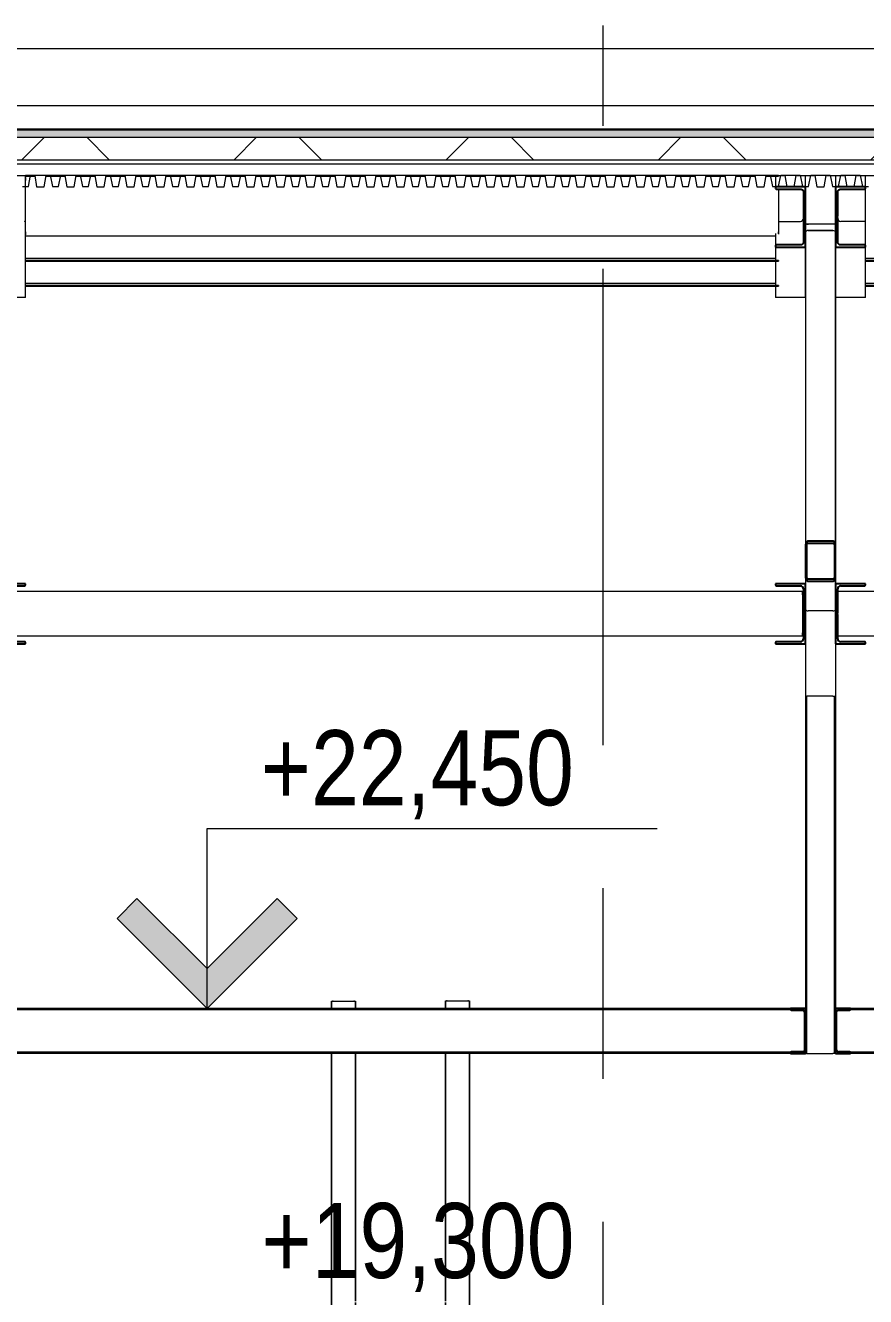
# Model space of a CAD drawing. Header units: millimetres. Extents: x 51154 to 151340, y -24069 to 30962.
# Drawn here: x 94282 to 99882, y 20531 to 29000 of the extents above; entities that cross this region are included whole.
import ezdxf

# ---------------------------------------------------------------- set-up
doc = ezdxf.new("R2010")
doc.units = ezdxf.units.MM
doc.linetypes.add('Осевые', pattern=[6350, 1270, -952.5, 3175, -952.5])
for name, color, linetype, lineweight in [('Внутренние кромки', 7, 'Continuous', 9), ('Высотные отметки', 7, 'Continuous', 9), ('Каркас несущий', 7, 'Continuous', 9), ('Каркас несущий-1', 7, 'Continuous', 25), ('Общие ребра', 7, 'Continuous', 9), ('Перекрытия-1', 7, 'Continuous', 18), ('Стены', 7, 'Continuous', 9), ('Структура _1_', 7, 'Continuous', 18), ('Штриховка разреза-2', 7, 'Continuous', 9)]:
    doc.layers.add(name, color=color, linetype=linetype, lineweight=lineweight)
doc.layers.add('Оси-3', color=7, linetype='Осевые', lineweight=9, true_color=0xaaaaaa)
doc.styles.add('Arial Narrow', font='ARIALN.TTF', dxfattribs={"height": 500})

# ---------------------------------------------------------------- blocks, each defined once
blk = doc.blocks.new('Уголки стальные горячекатанные равнополочные ГОСТ 8509-93 - L200x20-V1-Разрез 1-1')
at = {"layer": 'Каркас несущий-1'}
for p, q in [((88681.6, 25280), (88481.6, 25280)), ((88481.6, 25280), (88481.6, 25080)), ((88495.6, 25086), (88495.6, 25246)), ((88515.6, 25266), (88675.6, 25266)), ((88681.6, 25272), (88681.6, 25280)), ((88481.6, 25080), (88489.6, 25080))]:
    blk.add_line(p, q, dxfattribs=at)
for centre, radius, start, end in [((88515.6, 25246), 20, 90, 180), ((88675.6, 25272), 6, 270, 0), ((88489.6, 25086), 6, 270, 0)]:
    blk.add_arc(centre, radius, start, end, dxfattribs=at)
blk = doc.blocks.new('Уголки стальные горячекатанные равнополочные ГОСТ 8509-93 - L200x20-V2-Разрез 1-1')
at = {"layer": 'Каркас несущий-1'}
for p, q in [((88489.6, 25080), (88481.6, 25080)), ((88481.6, 25080), (88481.6, 24880)), ((88495.6, 24914), (88495.6, 25074)), ((88481.6, 24880), (88681.6, 24880)), ((88675.6, 24894), (88515.6, 24894)), ((88681.6, 24880), (88681.6, 24888))]:
    blk.add_line(p, q, dxfattribs=at)
for centre, radius, start, end in [((88489.6, 25074), 6, 0, 90), ((88515.6, 24914), 20, 180, 270), ((88675.6, 24888), 6, 0, 90)]:
    blk.add_arc(centre, radius, start, end, dxfattribs=at)
blk = doc.blocks.new('Уголки стальные горячекатанные равнополочные ГОСТ 8509-93 - L200x20-451398-Разрез 1-1')
at = {"layer": 'Каркас несущий-1'}
for p, q in [((88281.6, 25280), (88081.6, 25280)), ((88081.6, 25280), (88081.6, 25272)), ((88087.6, 25266), (88247.6, 25266)), ((88267.6, 25246), (88267.6, 25086)), ((88281.6, 25080), (88281.6, 25280)), ((88273.6, 25080), (88281.6, 25080))]:
    blk.add_line(p, q, dxfattribs=at)
for centre, radius, start, end in [((88087.6, 25272), 6, 180, 270), ((88247.6, 25246), 20, 0, 90), ((88273.6, 25086), 6, 180, 270)]:
    blk.add_arc(centre, radius, start, end, dxfattribs=at)
blk = doc.blocks.new('Уголки стальные горячекатанные равнополочные ГОСТ 8509-93 - L200x20-451373-Разрез 1-1')
at = {"layer": 'Каркас несущий-1'}
for p, q in [((88267.6, 25074), (88267.6, 24914)), ((88281.6, 25080), (88273.6, 25080)), ((88281.6, 24880), (88281.6, 25080)), ((88081.6, 24888), (88081.6, 24880)), ((88081.6, 24880), (88281.6, 24880)), ((88247.6, 24894), (88087.6, 24894))]:
    blk.add_line(p, q, dxfattribs=at)
for centre, radius, start, end in [((88273.6, 25074), 6, 90, 180), ((88247.6, 24914), 20, 270, 0), ((88087.6, 24888), 6, 90, 180)]:
    blk.add_arc(centre, radius, start, end, dxfattribs=at)
blk = doc.blocks.new('Швеллеры стальные горячекатанные ГОСТ 8240-97_П_ - 30П-458134-Разрез 1-1')
at = {"layer": 'Каркас несущий-1'}
for p, q in [((88281.6, 22450), (88181.6, 22450)), ((88181.6, 22450), (88181.6, 22446)), ((88281.6, 22150), (88281.6, 22450)), ((88188.6, 22439), (88263.1, 22439)), ((88275.1, 22427), (88275.1, 22173)), ((88181.6, 22154), (88181.6, 22150)), ((88181.6, 22150), (88281.6, 22150)), ((88263.1, 22161), (88188.6, 22161))]:
    blk.add_line(p, q, dxfattribs=at)
for centre, radius, start, end in [((88188.6, 22446), 7, 180, 270), ((88263.1, 22427), 12, 0, 90), ((88188.6, 22154), 7, 90, 180), ((88263.1, 22173), 12, 270, 0)]:
    blk.add_arc(centre, radius, start, end, dxfattribs=at)
blk = doc.blocks.new('Швеллеры стальные горячекатанные ГОСТ 8240-97_П_ - 30П-458163-Разрез 1-1')
at = {"layer": 'Каркас несущий-1'}
for p, q in [((88581.6, 22450), (88481.6, 22450)), ((88481.6, 22450), (88481.6, 22150)), ((88581.6, 22446), (88581.6, 22450)), ((88488.1, 22173), (88488.1, 22427)), ((88500.1, 22439), (88574.6, 22439)), ((88481.6, 22150), (88581.6, 22150)), ((88574.6, 22161), (88500.1, 22161)), ((88581.6, 22150), (88581.6, 22154))]:
    blk.add_line(p, q, dxfattribs=at)
for centre, radius, start, end in [((88574.6, 22446), 7, 270, 0), ((88500.1, 22427), 12, 90, 180), ((88500.1, 22173), 12, 180, 270), ((88574.6, 22154), 7, 0, 90)]:
    blk.add_arc(centre, radius, start, end, dxfattribs=at)
blk = doc.blocks.new('Швеллеры стальные горячекатанные ГОСТ 8240-97_П_ - 40П-V4-Разрез 1-1')
at = {"layer": 'Каркас несущий'}
for p, q in [((94281.6, 27995.6), (94281.6, 28000.4)), ((94344.2, 28000.4), (94281.6, 28000.4)), ((94281.6, 27995.9), (94281.6, 27986.5)), ((94281.6, 27596), (94281.6, 27995.6)), ((94281.6, 27995.6), (94344.9, 27995.6)), ((94281.6, 27983.1), (94281.6, 27967.5)), ((94418.3, 27995.6), (94544.9, 27995.6)), ((94544.2, 28000.4), (94419.1, 28000.4)), ((94618.3, 27995.6), (94744.9, 27995.6)), ((94744.2, 28000.4), (94619.1, 28000.4)), ((94818.3, 27995.6), (94944.9, 27995.6)), ((94944.2, 28000.4), (94819.1, 28000.4)), ((95018.3, 27995.6), (95144.9, 27995.6)), ((95144.2, 28000.4), (95019.1, 28000.4)), ((95218.3, 27995.6), (95344.9, 27995.6)), ((95344.2, 28000.4), (95219.1, 28000.4)), ((95418.3, 27995.6), (95544.9, 27995.6)), ((95544.2, 28000.4), (95419.1, 28000.4)), ((95618.3, 27995.6), (95744.9, 27995.6)), ((95744.2, 28000.4), (95619.1, 28000.4)), ((95818.3, 27995.6), (95944.9, 27995.6)), ((95944.2, 28000.4), (95819.1, 28000.4)), ((96018.3, 27995.6), (96144.9, 27995.6)), ((96144.2, 28000.4), (96019.1, 28000.4)), ((96218.3, 27995.6), (96344.9, 27995.6)), ((96344.2, 28000.4), (96219.1, 28000.4)), ((96418.3, 27995.6), (96544.9, 27995.6)), ((96544.2, 28000.4), (96419.1, 28000.4)), ((96618.3, 27995.6), (96744.9, 27995.6)), ((96744.2, 28000.4), (96619.1, 28000.4)), ((96818.3, 27995.6), (96944.9, 27995.6)), ((96944.2, 28000.4), (96819.1, 28000.4)), ((97018.3, 27995.6), (97144.9, 27995.6)), ((97144.2, 28000.4), (97019.1, 28000.4)), ((97218.3, 27995.6), (97343.5, 27995.6)), ((97343.5, 28000.4), (97219.1, 28000.4)), ((97418.3, 27995.6), (97544.9, 27995.6)), ((97544.2, 28000.4), (97419.1, 28000.4)), ((97618.3, 27995.6), (97744.9, 27995.6)), ((97744.2, 28000.4), (97619.1, 28000.4)), ((97818.3, 27995.6), (97944.9, 27995.6)), ((97944.2, 28000.4), (97819.1, 28000.4)), ((98018.3, 27995.6), (98144.9, 27995.6)), ((98144.2, 28000.4), (98019.1, 28000.4)), ((98218.3, 27995.6), (98344.9, 27995.6)), ((98344.2, 28000.4), (98219.1, 28000.4)), ((98418.3, 27995.6), (98544.9, 27995.6)), ((98544.2, 28000.4), (98419.1, 28000.4)), ((98618.3, 27995.6), (98744.9, 27995.6)), ((98744.2, 28000.4), (98619.1, 28000.4)), ((98818.3, 27995.6), (98944.9, 27995.6)), ((98944.2, 28000.4), (98819.1, 28000.4)), ((99018.3, 27995.6), (99144.9, 27995.6)), ((99144.2, 28000.4), (99019.1, 28000.4)), ((99218.3, 27995.6), (99301.6, 27995.6)), ((99301.6, 28000.4), (99219.1, 28000.4)), ((99301.6, 28000.4), (99301.6, 27995.6)), ((99301.6, 27909.5), (99301.6, 27610)), ((94281.6, 27624.8), (94281.6, 27614.5)), ((94281.6, 27614.4), (94281.6, 27610.4)), ((94281.6, 27610.4), (94281.6, 27613.8)), ((94281.6, 27613.8), (94281.6, 27605.2)), ((99301.6, 27614.5), (99301.6, 27624.8)), ((99301.6, 27610.4), (99301.6, 27614.4)), ((99283.1, 27596), (94281.6, 27596))]:
    blk.add_line(p, q, dxfattribs=at)
blk = doc.blocks.new('Швеллеры стальные горячекатанные ГОСТ 8240-97_П_ - 40П-V5-Разрез 1-1')
at = {"layer": 'Каркас несущий'}
for p, q in [((94281.6, 27663.1), (94281.6, 27667.6)), ((94281.6, 27653.7), (94281.6, 27663.1)), ((94281.6, 27650.3), (94281.6, 27653.7)), ((94281.6, 27634.7), (94281.6, 27650.3)), ((94281.6, 27292), (94281.6, 27634.7)), ((94281.6, 27277.6), (94281.6, 27292)), ((99281.6, 27281), (94281.6, 27281)), ((94281.6, 27272.4), (94281.6, 27281)), ((94281.6, 27267.9), (94281.6, 27272.4)), ((94281.6, 27263.2), (94281.6, 27267.9)), ((99301.6, 27267.9), (94281.6, 27267.9)), ((94281.6, 27263.2), (99301.6, 27263.2)), ((99301.6, 27267.9), (99301.6, 27263.2))]:
    blk.add_line(p, q, dxfattribs=at)
blk = doc.blocks.new('Швеллеры стальные горячекатанные ГОСТ 8240-97_П_ - 40П-V6-Разрез 1-1')
at = {"layer": 'Каркас несущий'}
for p, q in [((94281.6, 27829.5), (94281.6, 27834)), ((94281.6, 27820.1), (94281.6, 27829.5)), ((94281.6, 27816.7), (94281.6, 27820.1)), ((94281.6, 27801.1), (94281.6, 27816.7)), ((94281.6, 27458.4), (94281.6, 27801.1)), ((99301.6, 27816.7), (99301.6, 27801.1)), ((99301.6, 27801.1), (99301.6, 27694.2)), ((94281.6, 27444), (94281.6, 27458.4)), ((99281.6, 27447.4), (94281.6, 27447.4)), ((94281.6, 27438.8), (94281.6, 27447.4)), ((94281.6, 27434.3), (94281.6, 27438.8)), ((94281.6, 27429.6), (94281.6, 27434.3)), ((99301.6, 27434.3), (94281.6, 27434.3)), ((94281.6, 27429.6), (99301.6, 27429.6)), ((99301.6, 27434.3), (99301.6, 27429.6))]:
    blk.add_line(p, q, dxfattribs=at)
blk = doc.blocks.new('Швеллеры стальные горячекатанные ГОСТ 8240-97_П_ - 40П-457186-Разрез 1-1')
at = {"layer": 'Каркас несущий'}
for p, q in [((99881.6, 27663.1), (99881.6, 27667.6)), ((99881.6, 27653.7), (99881.6, 27663.1)), ((99881.6, 27650.3), (99881.6, 27653.7)), ((99881.6, 27634.7), (99881.6, 27650.3)), ((99881.6, 27292), (99881.6, 27634.7)), ((104181.6, 27667.6), (104181.6, 27663.1)), ((104181.6, 27663.1), (104181.6, 27653.7)), ((104181.6, 27653.7), (104181.6, 27650.3)), ((104181.6, 27650.3), (104181.6, 27634.7)), ((104181.6, 27634.7), (104181.6, 27292)), ((99881.6, 27277.6), (99881.6, 27292)), ((104181.6, 27281), (99881.6, 27281)), ((99881.6, 27272.4), (99881.6, 27281)), ((99881.6, 27267.9), (99881.6, 27272.4)), ((104181.6, 27292), (104181.6, 27277.6)), ((104181.6, 27281), (104181.6, 27272.4)), ((104181.6, 27272.4), (104181.6, 27267.9)), ((99881.6, 27263.2), (99881.6, 27267.9)), ((104181.6, 27267.9), (99881.6, 27267.9)), ((99881.6, 27263.2), (104181.6, 27263.2)), ((104181.6, 27267.9), (104181.6, 27263.2))]:
    blk.add_line(p, q, dxfattribs=at)
blk = doc.blocks.new('Швеллеры стальные горячекатанные ГОСТ 8240-97_П_ - 30П-490094-Разрез 1-1')
at = {"layer": 'Каркас несущий'}
for p, q in [((88496.6, 24930), (88496.6, 25230)), ((88496.6, 25230), (93861.6, 25230)), ((88496.6, 25226), (88496.6, 25221.1)), ((88496.6, 25219), (88496.6, 25207)), ((93861.6, 25230), (93861.6, 24930)), ((93861.6, 25221.1), (93861.6, 25226)), ((93861.6, 25207), (93861.6, 25219)), ((88496.6, 24953), (88496.6, 24941)), ((88496.6, 24938.9), (88496.6, 24934)), ((93861.6, 24930), (88496.6, 24930)), ((93861.6, 24941), (93861.6, 24953)), ((93861.6, 24934), (93861.6, 24938.9))]:
    blk.add_line(p, q, dxfattribs=at)
blk = doc.blocks.new('Швеллеры стальные горячекатанные ГОСТ 8240-97_П_ - 30П-490256-Разрез 1-1')
at = {"layer": 'Каркас несущий'}
for p, q in [((99696.6, 24930), (99696.6, 25230)), ((99696.6, 25230), (104181.6, 25230)), ((99696.6, 25226), (99696.6, 25221.1)), ((99696.6, 25219), (99696.6, 25207)), ((104181.6, 25230), (104181.6, 24930)), ((104181.6, 25221.1), (104181.6, 25226)), ((104181.6, 25207), (104181.6, 25219)), ((99696.6, 24953), (99696.6, 24941)), ((99696.6, 24938.9), (99696.6, 24934)), ((104181.6, 24930), (99696.6, 24930)), ((104181.6, 24941), (104181.6, 24953)), ((104181.6, 24934), (104181.6, 24938.9))]:
    blk.add_line(p, q, dxfattribs=at)
blk = doc.blocks.new('Двутавры горячекатанные с паралельными гранями полок СТО АСЧМ 20-93 _Б_ - 30Б2-V7-Разрез 1-1')
at = {"layer": 'Каркас несущий'}
for p, q in [((94081.6, 22441), (94081.6, 22450)), ((99481.6, 22450), (94081.6, 22450)), ((99481.6, 22450), (99481.6, 22441)), ((94081.6, 22441), (94081.6, 22428)), ((94081.6, 22428), (94081.6, 22441)), ((94081.6, 22172), (94081.6, 22428)), ((99386.6, 22441), (94176.6, 22441)), ((99386.6, 22441), (94176.6, 22441)), ((99481.6, 22441), (99481.6, 22428)), ((99481.6, 22428), (99481.6, 22441)), ((99481.6, 22428), (99481.6, 22172)), ((94081.6, 22172), (94081.6, 22159)), ((94081.6, 22159), (94081.6, 22172)), ((94081.6, 22150), (94081.6, 22159)), ((99481.6, 22150), (94081.6, 22150)), ((99386.6, 22159), (94176.6, 22159)), ((99386.6, 22159), (94176.6, 22159)), ((99481.6, 22172), (99481.6, 22159)), ((99481.6, 22159), (99481.6, 22172)), ((99481.6, 22159), (99481.6, 22150))]:
    blk.add_line(p, q, dxfattribs=at)
blk = doc.blocks.new('Двутавры горячекатанные с паралельными гранями полок СТО АСЧМ 20-93 _Б_ - 30Б2-494752-Разрез 1-1')
at = {"layer": 'Каркас несущий'}
for p, q in [((99681.6, 22441), (99681.6, 22450)), ((104181.6, 22450), (99681.6, 22450)), ((104181.6, 22450), (104181.6, 22441)), ((99681.6, 22441), (99681.6, 22428)), ((99681.6, 22428), (99681.6, 22441)), ((99681.6, 22172), (99681.6, 22428)), ((104181.6, 22441), (99776.6, 22441)), ((104181.6, 22441), (99776.6, 22441)), ((104181.6, 22441), (104181.6, 22428)), ((104181.6, 22428), (104181.6, 22441)), ((104181.6, 22428), (104181.6, 22172)), ((99681.6, 22172), (99681.6, 22159)), ((99681.6, 22159), (99681.6, 22172)), ((99681.6, 22150), (99681.6, 22159)), ((104181.6, 22150), (99681.6, 22150)), ((104181.6, 22159), (99776.6, 22159)), ((104181.6, 22159), (99776.6, 22159)), ((104181.6, 22172), (104181.6, 22159)), ((104181.6, 22159), (104181.6, 22172)), ((104181.6, 22159), (104181.6, 22150))]:
    blk.add_line(p, q, dxfattribs=at)
blk = doc.blocks.new('Швеллеры стальные гнутые равнополочные  ГОСТ 8278-83_Гн_ - Гн160x80x5-609068-Разрез 1-1')
at = {"layer": 'Каркас несущий'}
for p, q in [((96321.6, 22499.7), (96321.6, 22450)), ((96321.6, 22499.7), (96328.6, 22499.7)), ((96321.6, 22450), (96321.6, 22499.7)), ((96328.6, 22499.7), (96474.6, 22499.7)), ((96333.6, 22499.7), (96328.7, 22499.7)), ((96474.6, 22499.7), (96469.6, 22499.7)), ((96474.6, 22499.7), (96481.6, 22499.7)), ((96481.6, 22450), (96481.6, 22499.7)), ((96481.6, 22499.7), (96481.6, 22450)), ((96321.6, 22150), (96321.6, 19140)), ((96321.6, 19140), (96321.6, 22150)), ((96481.6, 20500.1), (96481.6, 22150)), ((96481.6, 22150), (96481.6, 20500.1)), ((96481.6, 19140), (96481.6, 20490.8)), ((96481.6, 20490.8), (96481.6, 19140)), ((96328.6, 18980), (96323.7, 18980)), ((96474.6, 18980), (96328.6, 18980)), ((96328.7, 18980), (96333.6, 18980)), ((96469.6, 18980), (96474.6, 18980)), ((96479.6, 18980), (96474.6, 18980))]:
    blk.add_line(p, q, dxfattribs=at)
blk = doc.blocks.new('Швеллеры стальные гнутые равнополочные  ГОСТ 8278-83_Гн_ - Гн160x80x5-609037-Разрез 1-1')
at = {"layer": 'Каркас несущий'}
for p, q in [((97081.6, 22500.1), (97081.6, 22450)), ((97081.6, 22500.1), (97088.6, 22500.1)), ((97081.6, 22450), (97081.6, 22500.1)), ((97088.6, 22500.1), (97234.6, 22500.1)), ((97093.6, 22500.1), (97088.7, 22500.1)), ((97234.6, 22500.1), (97229.6, 22500.1)), ((97234.6, 22500.1), (97241.6, 22500.1)), ((97241.6, 22450), (97241.6, 22500.1)), ((97241.6, 22500.1), (97241.6, 22450)), ((97081.6, 22150), (97081.6, 20500.1)), ((97081.6, 20500.1), (97081.6, 22150)), ((97241.6, 19152.7), (97241.6, 22150)), ((97241.6, 22150), (97241.6, 19152.7)), ((97081.6, 20490.8), (97081.6, 19152.7)), ((97081.6, 19152.7), (97081.6, 20490.8)), ((97088.6, 19152.7), (97081.6, 19152.7)), ((97234.6, 19152.7), (97088.6, 19152.7)), ((97088.7, 19152.7), (97093.6, 19152.7)), ((97229.6, 19152.7), (97234.6, 19152.7)), ((97241.6, 19152.7), (97234.6, 19152.7))]:
    blk.add_line(p, q, dxfattribs=at)
blk = doc.blocks.new('Высотные отметки - Высотная отметка - Стрелка-4455449-Разрез 1-1')
at = {"layer": 'Высотные отметки'}
blk.add_hatch(color=256, dxfattribs=at).paths.add_polyline_path([(148754.2, 732.8), (148287, 265.7), (147819.8, 732.8), (147687, 600), (148287, 0), (148887, 600)], flags=0)
for p, q in [((148287, 1200), (151287, 1200)), ((148287, 0), (148287, 1200)), ((147687, 600), (147819.8, 732.8)), ((147819.8, 732.8), (148287, 265.7)), ((148287, 265.7), (148754.2, 732.8)), ((148754.2, 732.8), (148887, 600)), ((148287, 0), (147687, 600)), ((148887, 600), (148287, 0)), ((147191.4, 0), (148583.7, 0))]:
    blk.add_line(p, q, dxfattribs=at)

msp = doc.modelspace()

# ---------------------------------------------------------------- hatches: boundary and pattern name
at = {"layer": 'Штриховка разреза-2'}
h = msp.add_hatch(dxfattribs=at)
h.set_pattern_fill('FP_4', color=256, style=0, pattern_type=2)
h.set_pattern_definition([(0, (99498.54, 6475), (812.8, 203.2), [67.056, -542.544, 67.056, -542.544, -3251.2]), (0, (99498.54, 6475), (812.8, 203.2), [-1219.2, 67.056, -1152.144, 67.056, -542.544, -1422.4]), (0, (99498.54, 6475), (812.8, 203.2), [-3048, 67.056, -339.344, 67.056, -948.944]), (120, (99803.34, 6576.6), (-582.3764, 602.3054), [67.056, -542.544, 67.056, -3793.744]), (120, (99803.34, 6576.6), (-582.3764, 602.3054), [-676.656, -542.544, 67.056, -1152.144, -2032]), (120, (99803.34, 6576.6), (-582.3764, 602.3054), [-2438.4, 67.056, -542.544, 67.056, -1355.344]), (120, (99803.34, 6576.6), (-582.3764, 602.3054), [-3115.056, -339.344, 67.056, -948.944]), (240, (99904.94, 6983), (-230.4236, -805.5054), [67.056, -542.544, 67.056, -542.544, -3251.2]), (240, (99904.94, 6983), (-230.4236, -805.5054), [-1219.2, 67.056, -1152.144, 67.056, -542.544, -1422.4]), (240, (99904.94, 6983), (-230.4236, -805.5054), [-3048, 67.056, -339.344, 67.056, -948.944])])
h.paths.add_polyline_path([(103832.9, 28255.2), (104481.6, 28255.2), (104481.6, 28305.2), (81781.6, 28305.2), (81781.6, 28255.2), (103069.5, 28255.2)], flags=0)
h = msp.add_hatch(dxfattribs=at)
h.set_pattern_fill('FP_5', color=256, style=0, pattern_type=2)
h.set_pattern_definition([(45, (99498.5, 6475), (-707.107, 707.107), []), (135, (99498.5, 6475), (-707.107, -707.107), [])])
h.paths.add_polyline_path([(93144.4, 28105.2), (104481.6, 28105.2), (104481.6, 28255.2), (81781.6, 28255.2), (81781.6, 28105.2), (92762.7, 28105.2)], flags=0)

# ---------------------------------------------------------------- linework, layer by layer
at = {"layer": 'Внутренние кромки'}
msp.add_line((104481.6, 28464), (81781.6, 28464), dxfattribs=at)
at = {"layer": 'Высотные отметки'}
for p, q in [((94351, 22450), (94695.3, 22450)), ((94695.3, 22450), (95492.3, 22450))]:
    msp.add_line(p, q, dxfattribs=at)
at = {"layer": 'Каркас несущий'}
for p, q in [((94281.6, 27579.1), (94281.6, 28000.9)), ((99281.6, 28000.4), (99281.6, 27923.5)), ((99481.6, 27923.5), (99481.6, 28000.4)), ((99481.6, 27880.2), (99481.6, 28000.4)), ((99681.6, 28000.4), (99681.6, 27923.5)), ((99681.6, 28000.4), (99681.6, 27880.2)), ((99881.6, 27923.5), (99881.6, 28000.4)), ((99881.6, 27579.1), (99881.6, 28000.4)), ((99467.6, 27889.5), (99467.6, 27886.2)), ((99467.6, 27886.2), (99467.6, 27713.1)), ((99467.6, 27874), (99467.6, 27717.4)), ((99467.6, 27872.9), (99467.6, 27713.1)), ((99481.6, 27880.2), (99481.6, 27387)), ((99481.6, 27880), (99481.6, 27723.4)), ((99481.6, 27679.1), (99481.6, 27878.9)), ((99681.6, 27387.2), (99681.6, 27880.2)), ((99681.6, 27879.9), (99681.6, 27680.1)), ((99681.6, 27723.4), (99681.6, 27879.6)), ((99695.6, 27886.2), (99695.6, 27889.5)), ((99695.6, 27714), (99695.6, 27886.2)), ((99695.6, 27714), (99695.6, 27873.9)), ((99695.6, 27717.4), (99695.6, 27873.6)), ((94281.6, 27531.2), (94281.6, 27687.8)), ((94281.6, 27187.5), (94281.6, 27680.1)), ((99281.6, 27614.6), (99281.6, 27531.2)), ((99301.6, 27694.2), (99447.6, 27694.2)), ((99481.6, 27187.2), (99481.6, 27679.1)), ((99481.6, 27675.1), (99481.6, 24350.1)), ((99681.6, 27675.1), (99481.6, 27675.1)), ((99481.6, 27622.6), (99481.6, 25534.6)), ((99481.6, 27622.6), (99481.6, 27548.4)), ((99489, 27675.1), (99485.1, 27675.1)), ((99490.6, 27675.1), (99500.1, 27675.1)), ((99499.6, 27633.4), (99663.6, 27633.4)), ((99663.6, 27633.4), (99499.6, 27633.4)), ((99672.6, 27675.1), (99663.1, 27675.1)), ((99678.1, 27675.1), (99674.2, 27675.1)), ((99681.6, 27680.1), (99681.6, 27187.5)), ((99681.6, 27675.1), (99681.6, 24350.1)), ((99681.6, 25534.6), (99681.6, 27622.6)), ((99681.6, 27548.4), (99681.6, 27622.6)), ((99875.6, 27694.1), (99715.6, 27694.1)), ((99881.6, 27680.1), (99881.6, 27688.1)), ((99881.6, 27531.2), (99881.6, 27687.8)), ((99881.6, 27187.5), (99881.6, 27680.1)), ((99281.6, 27596), (99281.6, 27434.4)), ((99481.6, 27548.4), (99481.6, 25110.3)), ((99681.6, 25110.3), (99681.6, 27548.4)), ((99281.6, 27434.3), (99281.6, 27268)), ((94281.6, 27187.5), (94081.6, 27187.5)), ((99281.6, 27267.9), (99281.6, 27187.2)), ((99481.6, 27187.2), (99281.6, 27187.2)), ((99881.6, 27187.5), (99681.6, 27187.5)), ((99663.6, 25099.5), (99499.6, 25099.5)), ((99485.1, 24530), (99481.6, 24530)), ((99481.6, 24530), (99481.6, 22150)), ((99485.1, 24530), (99490.6, 24530)), ((99490.6, 22150), (99490.6, 24530)), ((99500.1, 24530), (99490.6, 24530)), ((99663.1, 24530), (99500.1, 24530)), ((99663.1, 24530), (99672.6, 24530)), ((99672.6, 24530), (99672.6, 22150)), ((99672.6, 24530), (99678.1, 24530)), ((99678.1, 24530), (99681.6, 24530)), ((99681.6, 24530), (99681.6, 22150)), ((99481.6, 22150), (99485.1, 22150)), ((99490.6, 22150), (99485.1, 22150)), ((99490.6, 22150), (99500.1, 22150)), ((99500.1, 22150), (99663.1, 22150)), ((99672.6, 22150), (99663.1, 22150)), ((99678.1, 22150), (99672.6, 22150)), ((99681.6, 22150), (99678.1, 22150))]:
    msp.add_line(p, q, dxfattribs=at)
for centre, major_axis, ratio, start_param, end_param in [((99447.6, 27714.2), (20, 0), 0.999161, 4.712389, 6.283185), ((99715.6, 27714), (20, 0), 0.999161, 3.141593, 4.712389), ((99715.6, 27713.7), (20, 0), 0.999161, 3.141593, 3.388351), ((94275.6, 27688.1), (6, 0), 0.999161, 0, 1.570796), ((99499.6, 27622.6), (18, 0), 0.598704, 1.570796, 3.141593), ((99499.6, 27622.6), (18, 0), 0.598704, 1.570796, 3.141593), ((99663.6, 27622.6), (18, 0), 0.598704, 0, 1.570796), ((99663.6, 27622.6), (18, 0), 0.598704, 0, 1.570796), ((99875.6, 27688.1), (6, 0), 0.999161, 0, 1.570796), ((99875.6, 27687.8), (6, 0), 0.999161, 0.261799, 1.308997), ((99499.6, 25110.3), (18, 0), 0.598704, 3.141593, 4.712389), ((99663.6, 25110.3), (18, 0), 0.598704, 4.712389, 6.283185)]:
    msp.add_ellipse(centre, major_axis=major_axis, ratio=ratio, start_param=start_param, end_param=end_param, dxfattribs=at)
at = {"layer": 'Каркас несущий-1'}
for p, q in [((99481.6, 27923.5), (99281.6, 27923.5)), ((99281.6, 27923.5), (99281.6, 27915.5)), ((99287.6, 27909.5), (99447.6, 27909.5)), ((99467.6, 27889.5), (99467.6, 27729.4)), ((99481.6, 27723.4), (99481.6, 27923.5)), ((99881.6, 27923.5), (99681.6, 27923.5)), ((99681.6, 27923.5), (99681.6, 27723.4)), ((99695.6, 27729.4), (99695.6, 27889.5)), ((99715.6, 27909.5), (99875.6, 27909.5)), ((99881.6, 27915.5), (99881.6, 27923.5)), ((99467.6, 27717.4), (99467.6, 27557.2)), ((99481.6, 27723.4), (99473.6, 27723.4)), ((99473.6, 27723.4), (99481.6, 27723.4)), ((99481.6, 27523.2), (99481.6, 27723.4)), ((99681.6, 27723.4), (99689.6, 27723.4)), ((99689.6, 27723.4), (99681.6, 27723.4)), ((99681.6, 27723.4), (99681.6, 27523.2)), ((99695.6, 27557.2), (99695.6, 27717.4)), ((99281.6, 27531.2), (99281.6, 27523.2)), ((99447.6, 27537.2), (99287.6, 27537.2)), ((99875.6, 27537.2), (99715.6, 27537.2)), ((99881.6, 27523.2), (99881.6, 27531.2)), ((99281.6, 27523.2), (99481.6, 27523.2)), ((99681.6, 27523.2), (99881.6, 27523.2)), ((99481.6, 25534.6), (99481.6, 25327.4)), ((99489.6, 25327.4), (99489.6, 25534.6)), ((99663.6, 25564.6), (99499.6, 25564.6)), ((99499.6, 25551.3), (99663.6, 25551.3)), ((99673.6, 25534.6), (99673.6, 25327.4)), ((99681.6, 25327.4), (99681.6, 25534.6)), ((99663.6, 25310.7), (99499.6, 25310.7)), ((99499.6, 25297.4), (99663.6, 25297.4))]:
    msp.add_line(p, q, dxfattribs=at)
at = {"layer": 'Каркас несущий-1', "flags": 128}
for points in [[(99281.6, 27915.5), (99281.8, 27914.2), (99282.2, 27912.9), (99282.9, 27911.8), (99283.9, 27910.8), (99285, 27910.1), (99286.3, 27909.7), (99287.6, 27909.5)], [(99447.6, 27909.5), (99452.1, 27909), (99456.3, 27907.5), (99460.1, 27905.2), (99463.3, 27902), (99465.6, 27898.2), (99467.1, 27894), (99467.6, 27889.5)], [(99695.6, 27889.5), (99696.1, 27894), (99697.6, 27898.2), (99700, 27902), (99703.2, 27905.2), (99706.9, 27907.5), (99711.2, 27909), (99715.6, 27909.5)], [(99875.6, 27909.5), (99877, 27909.7), (99878.2, 27910.1), (99879.4, 27910.8), (99880.3, 27911.8), (99881, 27912.9), (99881.5, 27914.2), (99881.6, 27915.5)], [(99467.6, 27729.4), (99467.8, 27728), (99468.2, 27726.8), (99468.9, 27725.6), (99469.9, 27724.7), (99471, 27724), (99472.3, 27723.5), (99473.6, 27723.4)], [(99473.6, 27723.4), (99472.3, 27723.2), (99471, 27722.8), (99469.9, 27722.1), (99468.9, 27721.1), (99468.2, 27720), (99467.8, 27718.7), (99467.6, 27717.4)], [(99689.6, 27723.4), (99691, 27723.5), (99692.2, 27724), (99693.4, 27724.7), (99694.3, 27725.6), (99695, 27726.8), (99695.5, 27728), (99695.6, 27729.4)], [(99695.6, 27717.4), (99695.5, 27718.7), (99695, 27720), (99694.3, 27721.1), (99693.4, 27722.1), (99692.2, 27722.8), (99691, 27723.2), (99689.6, 27723.4)], [(99287.6, 27537.2), (99286.3, 27537.1), (99285, 27536.6), (99283.9, 27535.9), (99282.9, 27535), (99282.2, 27533.8), (99281.8, 27532.5), (99281.6, 27531.2)], [(99467.6, 27557.2), (99467.1, 27552.8), (99465.6, 27548.5), (99463.3, 27544.8), (99460.1, 27541.6), (99456.3, 27539.2), (99452.1, 27537.7), (99447.6, 27537.2)], [(99715.6, 27537.2), (99711.2, 27537.7), (99706.9, 27539.2), (99703.2, 27541.6), (99700, 27544.8), (99697.6, 27548.5), (99696.1, 27552.8), (99695.6, 27557.2)], [(99881.6, 27531.2), (99881.5, 27532.5), (99881, 27533.8), (99880.3, 27535), (99879.4, 27535.9), (99878.2, 27536.6), (99877, 27537.1), (99875.6, 27537.2)], [(99499.6, 25564.6), (99496.1, 25564), (99492.7, 25562.3), (99489.6, 25559.6), (99486.9, 25555.8), (99484.7, 25551.3), (99483, 25546.1), (99482, 25540.4), (99481.6, 25534.6)], [(99489.6, 25534.6), (99489.8, 25537.8), (99490.4, 25540.9), (99491.3, 25543.8), (99492.6, 25546.4), (99494.1, 25548.4), (99495.8, 25550), (99497.7, 25550.9), (99499.6, 25551.3)], [(99681.6, 25534.6), (99681.3, 25540.4), (99680.3, 25546.1), (99678.6, 25551.3), (99676.4, 25555.8), (99673.6, 25559.6), (99670.5, 25562.3), (99667.1, 25564), (99663.6, 25564.6)], [(99663.6, 25551.3), (99665.6, 25550.9), (99667.5, 25550), (99669.2, 25548.4), (99670.7, 25546.4), (99671.9, 25543.8), (99672.9, 25540.9), (99673.4, 25537.8), (99673.6, 25534.6)], [(99481.6, 25327.4), (99482, 25321.6), (99483, 25315.9), (99484.7, 25310.7), (99486.9, 25306.2), (99489.6, 25302.4), (99492.7, 25299.7), (99496.1, 25298), (99499.6, 25297.4)], [(99499.6, 25310.7), (99497.7, 25311.1), (99495.8, 25312), (99494.1, 25313.6), (99492.6, 25315.6), (99491.3, 25318.2), (99490.4, 25321.1), (99489.8, 25324.2), (99489.6, 25327.4)], [(99673.6, 25327.4), (99673.4, 25324.2), (99672.9, 25321.1), (99671.9, 25318.2), (99670.7, 25315.6), (99669.2, 25313.6), (99667.5, 25312), (99665.6, 25311.1), (99663.6, 25310.7)], [(99663.6, 25297.4), (99667.1, 25298), (99670.5, 25299.7), (99673.6, 25302.4), (99676.4, 25306.2), (99678.6, 25310.7), (99680.3, 25315.9), (99681.3, 25321.6), (99681.6, 25327.4)]]:
    msp.add_lwpolyline(points, dxfattribs=at)
at = {"layer": 'Общие ребра'}
for p, q in [((81781.6, 28305.2), (104481.6, 28305.2)), ((81781.6, 28255.2), (104481.6, 28255.2))]:
    msp.add_line(p, q, dxfattribs=at)
at = {"layer": 'Оси-3'}
msp.add_line((98131.6, -22468.7), (98131.6, 29000), dxfattribs=at)
at = {"layer": 'Перекрытия-1'}
for p, q in [((94301.6, 27927.6), (94316.6, 28002.7)), ((94316.6, 28002.7), (94446.6, 28002.7)), ((94446.6, 28002.7), (94461.6, 27927.6)), ((94501.6, 27927.6), (94516.6, 28002.7)), ((94516.6, 28002.7), (94646.6, 28002.7)), ((94646.6, 28002.7), (94661.6, 27927.6)), ((94701.6, 27927.6), (94716.6, 28002.7)), ((94716.6, 28002.7), (94846.6, 28002.7)), ((94846.6, 28002.7), (94861.6, 27927.6)), ((94901.6, 27927.6), (94916.6, 28002.7)), ((94916.6, 28002.7), (95046.6, 28002.7)), ((95046.6, 28002.7), (95061.6, 27927.6)), ((95101.6, 27927.6), (95116.6, 28002.7)), ((95116.6, 28002.7), (95246.6, 28002.7)), ((95246.6, 28002.7), (95261.6, 27927.6)), ((95301.6, 27927.6), (95316.6, 28002.7)), ((95316.6, 28002.7), (95446.6, 28002.7)), ((95446.6, 28002.7), (95461.6, 27927.6)), ((95501.6, 27927.6), (95516.6, 28002.7)), ((95516.6, 28002.7), (95646.6, 28002.7)), ((95646.6, 28002.7), (95661.6, 27927.6)), ((95701.6, 27927.6), (95716.6, 28002.7)), ((95716.6, 28002.7), (95846.6, 28002.7)), ((95846.6, 28002.7), (95861.6, 27927.6)), ((95901.6, 27927.6), (95916.6, 28002.7)), ((95916.6, 28002.7), (96046.6, 28002.7)), ((96046.6, 28002.7), (96061.6, 27927.6)), ((96101.6, 27927.6), (96116.6, 28002.7)), ((96116.6, 28002.7), (96246.6, 28002.7)), ((96246.6, 28002.7), (96261.6, 27927.6)), ((96301.6, 27927.6), (96316.6, 28002.7)), ((96316.6, 28002.7), (96446.6, 28002.7)), ((96446.6, 28002.7), (96461.6, 27927.6)), ((96501.6, 27927.6), (96516.6, 28002.7)), ((96516.6, 28002.7), (96646.6, 28002.7)), ((96646.6, 28002.7), (96661.6, 27927.6)), ((96701.6, 27927.6), (96716.6, 28002.7)), ((96716.6, 28002.7), (96846.6, 28002.7)), ((96846.6, 28002.7), (96861.6, 27927.6)), ((96901.6, 27927.6), (96916.6, 28002.7)), ((96916.6, 28002.7), (97046.6, 28002.7)), ((97046.6, 28002.7), (97061.6, 27927.6)), ((97101.6, 27927.6), (97116.6, 28002.7)), ((97116.6, 28002.7), (97246.6, 28002.7)), ((97246.6, 28002.7), (97261.6, 27927.6)), ((97301.6, 27927.6), (97316.6, 28002.7)), ((97316.6, 28002.7), (97446.6, 28002.7)), ((97446.6, 28002.7), (97461.6, 27927.6)), ((97501.6, 27927.6), (97516.6, 28002.7)), ((97516.6, 28002.7), (97646.6, 28002.7)), ((97646.6, 28002.7), (97661.6, 27927.6)), ((97701.6, 27927.6), (97716.6, 28002.7)), ((97716.6, 28002.7), (97846.6, 28002.7)), ((97846.6, 28002.7), (97861.6, 27927.6)), ((97901.6, 27927.6), (97916.6, 28002.7)), ((97916.6, 28002.7), (98046.6, 28002.7)), ((98046.6, 28002.7), (98061.6, 27927.6)), ((98101.6, 27927.6), (98116.6, 28002.7)), ((98116.6, 28002.7), (98246.6, 28002.7)), ((98246.6, 28002.7), (98261.6, 27927.6)), ((98301.6, 27927.6), (98316.6, 28002.7)), ((98316.6, 28002.7), (98446.6, 28002.7)), ((98446.6, 28002.7), (98461.6, 27927.6)), ((98501.6, 27927.6), (98516.6, 28002.7)), ((98516.6, 28002.7), (98646.6, 28002.7)), ((98646.6, 28002.7), (98661.6, 27927.6)), ((98701.6, 27927.6), (98716.6, 28002.7)), ((98716.6, 28002.7), (98846.6, 28002.7)), ((98846.6, 28002.7), (98861.6, 27927.6)), ((98901.6, 27927.6), (98916.6, 28002.7)), ((98916.6, 28002.7), (99046.6, 28002.7)), ((99046.6, 28002.7), (99061.6, 27927.6)), ((99101.6, 27927.6), (99116.6, 28002.7)), ((99116.6, 28002.7), (99246.6, 28002.7)), ((99246.6, 28002.7), (99261.6, 27927.6)), ((99301.6, 27927.6), (99316.6, 28002.7)), ((99316.6, 28002.7), (99446.6, 28002.7)), ((99446.6, 28002.7), (99461.6, 27927.6)), ((99501.6, 27927.6), (99516.6, 28002.7)), ((99516.6, 28002.7), (99646.6, 28002.7)), ((99646.6, 28002.7), (99661.6, 27927.6)), ((99701.6, 27927.6), (99716.6, 28002.7)), ((99716.6, 28002.7), (99846.6, 28002.7)), ((99846.6, 28002.7), (99861.6, 27927.6)), ((94261.6, 27927.6), (94281.6, 27927.6)), ((94281.6, 27927.6), (94301.6, 27927.6)), ((94461.6, 27927.6), (94481.6, 27927.6)), ((94481.6, 27927.6), (94501.6, 27927.6)), ((94661.6, 27927.6), (94681.6, 27927.6)), ((94681.6, 27927.6), (94701.6, 27927.6)), ((94861.6, 27927.6), (94881.6, 27927.6)), ((94881.6, 27927.6), (94901.6, 27927.6)), ((95061.6, 27927.6), (95081.6, 27927.6)), ((95081.6, 27927.6), (95101.6, 27927.6)), ((95261.6, 27927.6), (95281.6, 27927.6)), ((95281.6, 27927.6), (95301.6, 27927.6)), ((95461.6, 27927.6), (95481.6, 27927.6)), ((95481.6, 27927.6), (95501.6, 27927.6)), ((95661.6, 27927.6), (95681.6, 27927.6)), ((95681.6, 27927.6), (95701.6, 27927.6)), ((95861.6, 27927.6), (95881.6, 27927.6)), ((95881.6, 27927.6), (95901.6, 27927.6)), ((96061.6, 27927.6), (96081.6, 27927.6)), ((96081.6, 27927.6), (96101.6, 27927.6)), ((96261.6, 27927.6), (96281.6, 27927.6)), ((96281.6, 27927.6), (96301.6, 27927.6)), ((96461.6, 27927.6), (96481.6, 27927.6)), ((96481.6, 27927.6), (96501.6, 27927.6)), ((96661.6, 27927.6), (96681.6, 27927.6)), ((96681.6, 27927.6), (96701.6, 27927.6)), ((96861.6, 27927.6), (96881.6, 27927.6)), ((96881.6, 27927.6), (96901.6, 27927.6)), ((97061.6, 27927.6), (97081.6, 27927.6)), ((97081.6, 27927.6), (97101.6, 27927.6)), ((97261.6, 27927.6), (97281.6, 27927.6)), ((97281.6, 27927.6), (97301.6, 27927.6)), ((97461.6, 27927.6), (97481.6, 27927.6)), ((97481.6, 27927.6), (97501.6, 27927.6)), ((97661.6, 27927.6), (97681.6, 27927.6)), ((97681.6, 27927.6), (97701.6, 27927.6)), ((97861.6, 27927.6), (97881.6, 27927.6)), ((97881.6, 27927.6), (97901.6, 27927.6)), ((98061.6, 27927.6), (98081.6, 27927.6)), ((98081.6, 27927.6), (98101.6, 27927.6)), ((98261.6, 27927.6), (98281.6, 27927.6)), ((98281.6, 27927.6), (98301.6, 27927.6)), ((98461.6, 27927.6), (98481.6, 27927.6)), ((98481.6, 27927.6), (98501.6, 27927.6)), ((98661.6, 27927.6), (98681.6, 27927.6)), ((98681.6, 27927.6), (98701.6, 27927.6)), ((98861.6, 27927.6), (98881.6, 27927.6)), ((98881.6, 27927.6), (98901.6, 27927.6)), ((99061.6, 27927.6), (99081.6, 27927.6)), ((99081.6, 27927.6), (99101.6, 27927.6)), ((99261.6, 27927.6), (99281.6, 27927.6)), ((99281.6, 27927.6), (99301.6, 27927.6)), ((99461.6, 27927.6), (99481.6, 27927.6)), ((99481.6, 27927.6), (99501.6, 27927.6)), ((99661.6, 27927.6), (99681.6, 27927.6)), ((99681.6, 27927.6), (99701.6, 27927.6)), ((99861.6, 27927.6), (99881.6, 27927.6)), ((99881.6, 27927.6), (99901.6, 27927.6))]:
    msp.add_line(p, q, dxfattribs=at)
at = {"layer": 'Стены'}
msp.add_line((104481.6, 28843.8), (81781.6, 28843.8), dxfattribs=at)
at = {"layer": 'Структура _1_'}
for p, q in [((104481.6, 28309.4), (81781.6, 28309.4)), ((104481.6, 28075.4), (81781.6, 28075.4)), ((82083.6, 28105.2), (104179.6, 28105.2)), ((94219.1, 28000.4), (94344.1, 28000.4)), ((94344.1, 28000.4), (94356.6, 27925.4)), ((94406.6, 27925.4), (94419.1, 28000.4)), ((94419.1, 28000.4), (94544.1, 28000.4)), ((94544.1, 28000.4), (94556.6, 27925.4)), ((94606.6, 27925.4), (94619.1, 28000.4)), ((94619.1, 28000.4), (94744.1, 28000.4)), ((94744.1, 28000.4), (94756.6, 27925.4)), ((94806.6, 27925.4), (94819.1, 28000.4)), ((94819.1, 28000.4), (94944.1, 28000.4)), ((94944.1, 28000.4), (94956.6, 27925.4)), ((95006.6, 27925.4), (95019.1, 28000.4)), ((95019.1, 28000.4), (95144.1, 28000.4)), ((95144.1, 28000.4), (95156.6, 27925.4)), ((95206.6, 27925.4), (95219.1, 28000.4)), ((95219.1, 28000.4), (95344.1, 28000.4)), ((95344.1, 28000.4), (95356.6, 27925.4)), ((95406.6, 27925.4), (95419.1, 28000.4)), ((95419.1, 28000.4), (95544.1, 28000.4)), ((95544.1, 28000.4), (95556.6, 27925.4)), ((95606.6, 27925.4), (95619.1, 28000.4)), ((95619.1, 28000.4), (95744.1, 28000.4)), ((95744.1, 28000.4), (95756.6, 27925.4)), ((95806.6, 27925.4), (95819.1, 28000.4)), ((95819.1, 28000.4), (95944.1, 28000.4)), ((95944.1, 28000.4), (95956.6, 27925.4)), ((96006.6, 27925.4), (96019.1, 28000.4)), ((96019.1, 28000.4), (96144.1, 28000.4)), ((96144.1, 28000.4), (96156.6, 27925.4)), ((96206.6, 27925.4), (96219.1, 28000.4)), ((96219.1, 28000.4), (96344.1, 28000.4)), ((96344.1, 28000.4), (96356.6, 27925.4)), ((96406.6, 27925.4), (96419.1, 28000.4)), ((96419.1, 28000.4), (96544.1, 28000.4)), ((96544.1, 28000.4), (96556.6, 27925.4)), ((96606.6, 27925.4), (96619.1, 28000.4)), ((96619.1, 28000.4), (96744.1, 28000.4)), ((96744.1, 28000.4), (96756.6, 27925.4)), ((96806.6, 27925.4), (96819.1, 28000.4)), ((96819.1, 28000.4), (96944.1, 28000.4)), ((96944.1, 28000.4), (96956.6, 27925.4)), ((97006.6, 27925.4), (97019.1, 28000.4)), ((97019.1, 28000.4), (97144.1, 28000.4)), ((97144.1, 28000.4), (97156.6, 27925.4)), ((97206.6, 27925.4), (97219.1, 28000.4)), ((97219.1, 28000.4), (97344.1, 28000.4)), ((97344.1, 28000.4), (97356.6, 27925.4)), ((97406.6, 27925.4), (97419.1, 28000.4)), ((97419.1, 28000.4), (97544.1, 28000.4)), ((97544.1, 28000.4), (97556.6, 27925.4)), ((97606.6, 27925.4), (97619.1, 28000.4)), ((97619.1, 28000.4), (97744.1, 28000.4)), ((97744.1, 28000.4), (97756.6, 27925.4)), ((97806.6, 27925.4), (97819.1, 28000.4)), ((97819.1, 28000.4), (97944.1, 28000.4)), ((97944.1, 28000.4), (97956.6, 27925.4)), ((98006.6, 27925.4), (98019.1, 28000.4)), ((98019.1, 28000.4), (98144.1, 28000.4)), ((98144.1, 28000.4), (98156.6, 27925.4)), ((98206.6, 27925.4), (98219.1, 28000.4)), ((98219.1, 28000.4), (98344.1, 28000.4)), ((98344.1, 28000.4), (98356.6, 27925.4)), ((98406.6, 27925.4), (98419.1, 28000.4)), ((98419.1, 28000.4), (98544.1, 28000.4)), ((98544.1, 28000.4), (98556.6, 27925.4)), ((98606.6, 27925.4), (98619.1, 28000.4)), ((98619.1, 28000.4), (98744.1, 28000.4)), ((98744.1, 28000.4), (98756.6, 27925.4)), ((98806.6, 27925.4), (98819.1, 28000.4)), ((98819.1, 28000.4), (98944.1, 28000.4)), ((98944.1, 28000.4), (98956.6, 27925.4)), ((99006.6, 27925.4), (99019.1, 28000.4)), ((99019.1, 28000.4), (99144.1, 28000.4)), ((99144.1, 28000.4), (99156.6, 27925.4)), ((99206.6, 27925.4), (99219.1, 28000.4)), ((99219.1, 28000.4), (99344.1, 28000.4)), ((99344.1, 28000.4), (99356.6, 27925.4)), ((99406.6, 27925.4), (99419.1, 28000.4)), ((99419.1, 28000.4), (99544.1, 28000.4)), ((99544.1, 28000.4), (99556.6, 27925.4)), ((99606.6, 27925.4), (99619.1, 28000.4)), ((99619.1, 28000.4), (99744.1, 28000.4)), ((99744.1, 28000.4), (99756.6, 27925.4)), ((99806.6, 27925.4), (99819.1, 28000.4)), ((99819.1, 28000.4), (99944.1, 28000.4)), ((94356.6, 27925.4), (94381.6, 27925.4)), ((94381.6, 27925.4), (94406.6, 27925.4)), ((94556.6, 27925.4), (94581.6, 27925.4)), ((94581.6, 27925.4), (94606.6, 27925.4)), ((94756.6, 27925.4), (94781.6, 27925.4)), ((94781.6, 27925.4), (94806.6, 27925.4)), ((94956.6, 27925.4), (94981.6, 27925.4)), ((94981.6, 27925.4), (95006.6, 27925.4)), ((95156.6, 27925.4), (95181.6, 27925.4)), ((95181.6, 27925.4), (95206.6, 27925.4)), ((95356.6, 27925.4), (95381.6, 27925.4)), ((95381.6, 27925.4), (95406.6, 27925.4)), ((95556.6, 27925.4), (95581.6, 27925.4)), ((95581.6, 27925.4), (95606.6, 27925.4)), ((95756.6, 27925.4), (95781.6, 27925.4)), ((95781.6, 27925.4), (95806.6, 27925.4)), ((95956.6, 27925.4), (95981.6, 27925.4)), ((95981.6, 27925.4), (96006.6, 27925.4)), ((96156.6, 27925.4), (96181.6, 27925.4)), ((96181.6, 27925.4), (96206.6, 27925.4)), ((96356.6, 27925.4), (96381.6, 27925.4)), ((96381.6, 27925.4), (96406.6, 27925.4)), ((96556.6, 27925.4), (96581.6, 27925.4)), ((96581.6, 27925.4), (96606.6, 27925.4)), ((96756.6, 27925.4), (96781.6, 27925.4)), ((96781.6, 27925.4), (96806.6, 27925.4)), ((96956.6, 27925.4), (96981.6, 27925.4)), ((96981.6, 27925.4), (97006.6, 27925.4)), ((97156.6, 27925.4), (97181.6, 27925.4)), ((97181.6, 27925.4), (97206.6, 27925.4)), ((97356.6, 27925.4), (97381.6, 27925.4)), ((97381.6, 27925.4), (97406.6, 27925.4)), ((97556.6, 27925.4), (97581.6, 27925.4)), ((97581.6, 27925.4), (97606.6, 27925.4)), ((97756.6, 27925.4), (97781.6, 27925.4)), ((97781.6, 27925.4), (97806.6, 27925.4)), ((97956.6, 27925.4), (97981.6, 27925.4)), ((97981.6, 27925.4), (98006.6, 27925.4)), ((98156.6, 27925.4), (98181.6, 27925.4)), ((98181.6, 27925.4), (98206.6, 27925.4)), ((98356.6, 27925.4), (98381.6, 27925.4)), ((98381.6, 27925.4), (98406.6, 27925.4)), ((98556.6, 27925.4), (98581.6, 27925.4)), ((98581.6, 27925.4), (98606.6, 27925.4)), ((98756.6, 27925.4), (98781.6, 27925.4)), ((98781.6, 27925.4), (98806.6, 27925.4)), ((98956.6, 27925.4), (98981.6, 27925.4)), ((98981.6, 27925.4), (99006.6, 27925.4)), ((99156.6, 27925.4), (99181.6, 27925.4)), ((99181.6, 27925.4), (99206.6, 27925.4)), ((99356.6, 27925.4), (99381.6, 27925.4)), ((99381.6, 27925.4), (99406.6, 27925.4)), ((99556.6, 27925.4), (99581.6, 27925.4)), ((99581.6, 27925.4), (99606.6, 27925.4)), ((99756.6, 27925.4), (99781.6, 27925.4)), ((99781.6, 27925.4), (99806.6, 27925.4))]:
    msp.add_line(p, q, dxfattribs=at)

# ---------------------------------------------------------------- block references
at = {"layer": 'Высотные отметки'}
msp.add_blockref('Высотные отметки - Высотная отметка - Стрелка-4455449-Разрез 1-1', (-52794.7, 22450), dxfattribs=at)
at = {"layer": 'Каркас несущий'}
for name, p in [('Швеллеры стальные горячекатанные ГОСТ 8240-97_П_ - 40П-V4-Разрез 1-1', (0, 0)), ('Швеллеры стальные горячекатанные ГОСТ 8240-97_П_ - 40П-V6-Разрез 1-1', (0, 0)), ('Швеллеры стальные горячекатанные ГОСТ 8240-97_П_ - 40П-457186-Разрез 1-1', (0, 166.4)), ('Швеллеры стальные горячекатанные ГОСТ 8240-97_П_ - 40П-V5-Разрез 1-1', (0, 0)), ('Швеллеры стальные горячекатанные ГОСТ 8240-97_П_ - 40П-457186-Разрез 1-1', (0, 0)), ('Уголки стальные горячекатанные равнополочные ГОСТ 8509-93 - L200x20-V1-Разрез 1-1', (5600, 0)), ('Уголки стальные горячекатанные равнополочные ГОСТ 8509-93 - L200x20-451398-Разрез 1-1', (11200, 0)), ('Уголки стальные горячекатанные равнополочные ГОСТ 8509-93 - L200x20-V1-Разрез 1-1', (11200, 0)), ('Швеллеры стальные горячекатанные ГОСТ 8240-97_П_ - 30П-490094-Разрез 1-1', (5600, 0)), ('Швеллеры стальные горячекатанные ГОСТ 8240-97_П_ - 30П-490256-Разрез 1-1', (0, 0)), ('Уголки стальные горячекатанные равнополочные ГОСТ 8509-93 - L200x20-V2-Разрез 1-1', (5600, 0)), ('Уголки стальные горячекатанные равнополочные ГОСТ 8509-93 - L200x20-451373-Разрез 1-1', (11200, 0)), ('Уголки стальные горячекатанные равнополочные ГОСТ 8509-93 - L200x20-V2-Разрез 1-1', (11200, 0)), ('Двутавры горячекатанные с паралельными гранями полок СТО АСЧМ 20-93 _Б_ - 30Б2-V7-Разрез 1-1', (0, 0)), ('Швеллеры стальные гнутые равнополочные  ГОСТ 8278-83_Гн_ - Гн160x80x5-609068-Разрез 1-1', (0, 0)), ('Швеллеры стальные гнутые равнополочные  ГОСТ 8278-83_Гн_ - Гн160x80x5-609037-Разрез 1-1', (0, 0)), ('Швеллеры стальные горячекатанные ГОСТ 8240-97_П_ - 30П-458134-Разрез 1-1', (11200, 0)), ('Швеллеры стальные горячекатанные ГОСТ 8240-97_П_ - 30П-458163-Разрез 1-1', (11200, 0)), ('Двутавры горячекатанные с паралельными гранями полок СТО АСЧМ 20-93 _Б_ - 30Б2-494752-Разрез 1-1', (0, 0))]:
    msp.add_blockref(name, p, dxfattribs=at)

# ---------------------------------------------------------------- texts
at = {"layer": 'Высотные отметки', "char_height": 500, "width": 2499.191, "attachment_point": 1, "line_spacing_factor": 0.974696, "style": 'Arial Narrow'}
for s, insert in [('+22,450', (95851, 24304.3)), ('+19,300', (95855, 21154.3))]:
    msp.add_mtext(s, dxfattribs=dict(at, insert=insert))

doc.saveas('drawing.dxf')
